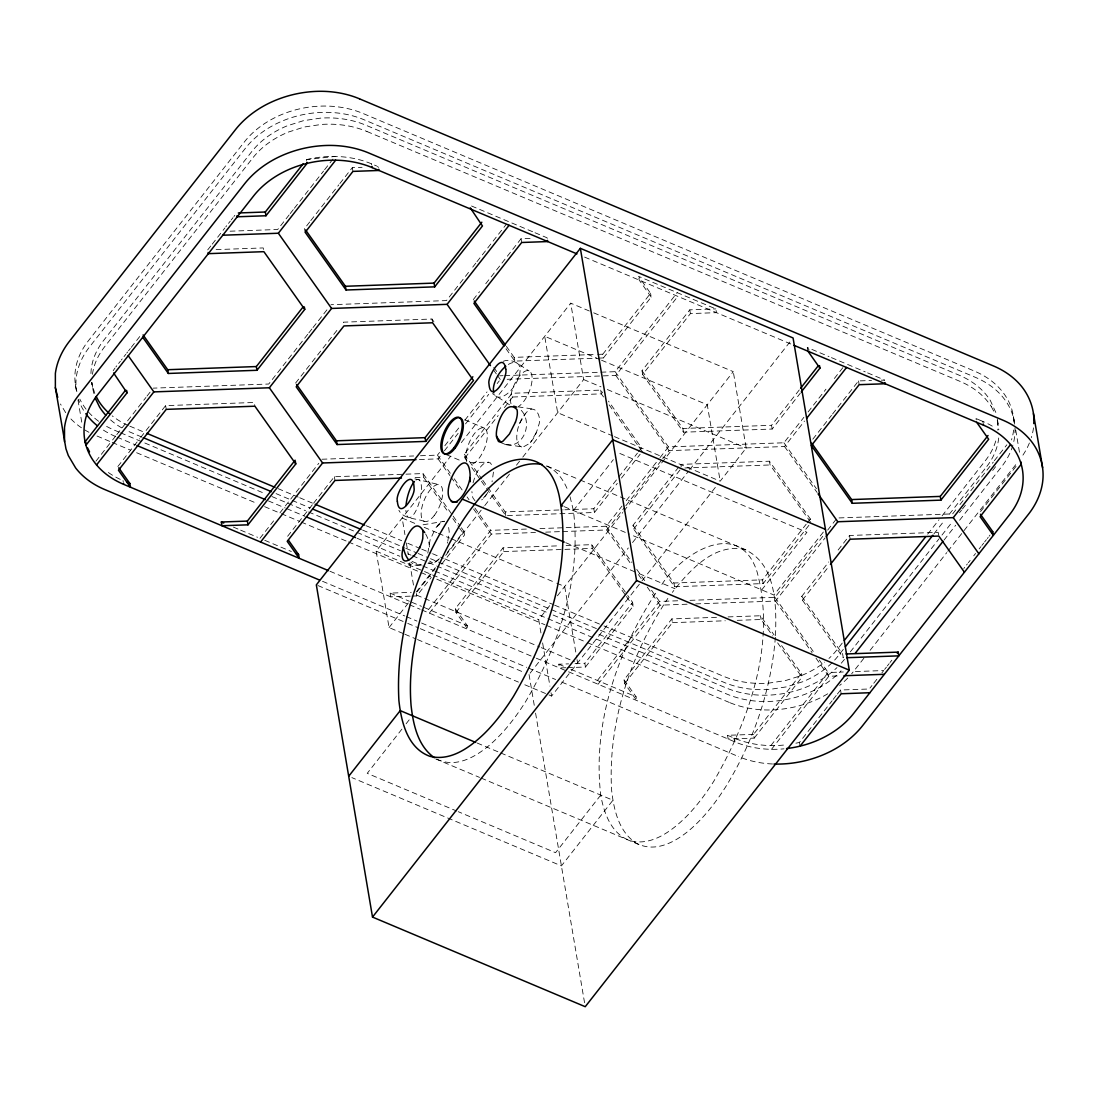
<?xml version="1.0" encoding="UTF-8"?>
<svg xmlns="http://www.w3.org/2000/svg" width="1098" height="1098" viewBox="0 0 1098 1098"><rect width="100%" height="100%" fill="white"/><g stroke="black" fill="none" stroke-linecap="round" stroke-linejoin="round"><path stroke-width="0.75" stroke-dasharray="5 3.75" d="M493.455 472.085L492.055 481.816M427.795 553.104L430.1 539.942L435.508 528.358M775.366 637.293C771.221 689.832 753.585 741.109 726.19 786.017A133.448 55.586 -67.2 0 1 696.887 823.363C681.611 838.392 657.853 854.766 636.126 843.099C618.668 831.694 613.755 809.446 611.6 790.038C607.688 722.306 630.65 654.449 667.859 598.41M775.476 635.618C776.615 605.725 776.382 563.411 744.32 549.343C713.631 543.181 689.379 570.672 672.333 592.371M447.819 541.094L449.233 531.789L448.162 524.309M473.032 482.832L474.885 476.999A17.829 7.425 -67.2 0 1 486.373 462.285L490.326 462.834L492.741 466.609M447.257 543.112L447.559 542.096M519.574 423.471L525.462 413.589M536.249 432.708L530.361 442.604M655.671 593.277C617.021 652.088 592.385 724.186 600.743 795.103C603.9 813.138 611.394 834.288 630.348 840.78C651.169 846.119 670.494 831.831 684.699 818.23A133.448 55.586 -67.2 0 0 714.002 780.884C749.646 719.121 776.368 643.057 757.044 571.784C739.201 516.293 679.264 554.366 660.145 587.238M486.565 494.251L482.846 498.863M114.974 368.104L113.204 370.644M115.88 366.952L116.786 365.799M118.598 363.493L120.396 361.201M121.302 360.048L122.207 358.895M124.019 356.589L125.831 354.283M126.723 353.131L127.629 351.978M128.535 350.825L130.346 348.519M131.252 347.366L141.189 334.698M207.7 249.905L211.324 245.307M212.23 244.154L215.839 239.542M217.651 237.237L221.261 232.625M223.072 230.319L224.884 228.013M225.79 226.861L226.696 225.708M228.494 223.402L230.306 221.11M231.211 219.957L233.023 217.651M233.929 216.498L234.821 215.345M95.924 461.201L111.557 441.272M112.6 439.941L115.729 435.961M116.772 434.63L145.952 397.449M146.995 396.117L150.11 392.123M289.172 214.879L277.712 229.496L228.906 231.239M290.215 213.561L293.344 209.567M294.374 208.249L323.553 171.055M324.596 169.723L332.941 159.1M117.843 466.513L139.652 438.72M140.695 437.388L165.62 405.629L254.256 402.472L254.887 406.205M306.63 225.886L309.746 221.92M310.775 220.602L338.815 184.862M339.858 183.531L352.321 167.651L362.079 167.308M307.756 334.286L268.722 384.026L153.24 388.143M308.812 332.941L311.969 328.906M313.026 327.561L327.794 308.744M295.568 383.078L311.146 363.218M312.175 361.901L338.143 328.81M259.952 538.294L273.622 520.877M279.935 512.835L318.818 463.26M468.517 272.455L446.447 300.591L330.951 304.709M472.716 267.102L475.873 263.081M476.93 261.736L506.356 224.225M287.621 536.291L312.546 504.517M313.589 503.2L334.355 476.724L404.242 474.226M473.279 299.63L479.51 291.697M485.741 283.751L511.709 250.66M512.739 249.342L521.056 238.746L532.448 238.348M420.479 455.739L437.457 455.121L439.571 452.445M444.841 445.719L459.609 426.889M464.879 420.177L487.032 391.931M419.409 459.54L438.088 458.868L440.202 456.178M444.416 450.798L458.127 433.326M465.511 423.91L488.72 394.333M497.161 383.573L499.274 380.882M403.254 633.56L389.063 627.576L376.134 551.169L450.715 456.109M461.284 442.645L570.713 303.158L591.232 311.805M466.883 460.666L464.934 457.907L464.303 454.174L512.066 393.276L600.716 390.119L602.665 392.878M464.934 457.907L498.163 415.552M504.394 407.619L512.697 397.023L512.066 393.276M416.101 592.179L436.867 565.703M447.257 552.472L463.864 531.295L460.954 527.164M598.314 358.126L603.433 357.948L602.802 354.201L650.565 293.317L638.556 276.367L715.827 308.922L716.459 312.656L690.422 313.589L642.646 374.473L683.519 432.2L772.169 429.044L800.209 393.304M389.063 627.576L408.813 602.39M417.158 591.753L435.124 568.86M445.678 555.396L483.71 506.933M484.767 505.588L510.117 473.279M516.444 465.195L521.728 458.47M522.785 457.125L583.642 379.551L570.713 303.158M411.846 596.104L416.732 595.926L431.267 577.397M441.657 564.152L464.509 535.042L463.864 531.295M603.433 357.948L651.196 297.064L650.565 293.317M428.687 609.39L490.71 530.334L526.367 529.071M504.792 375.626L615.182 371.687L677.192 292.644M429.332 613.123L491.341 534.081L535.495 532.503M507.125 379.304L615.813 375.434L677.823 296.378M455.313 608.704L467.323 625.668L467.954 629.401L455.945 612.451L455.313 608.704L503.09 547.82L559.335 545.816M642.646 374.473L642.014 370.726L689.791 309.842L715.827 308.922M455.945 612.451L503.721 551.567L503.09 547.82M401.895 729.141L367.226 773.335L456.686 811.038M406.095 723.788L410.309 718.421M436.894 759.171C458.401 769.767 481.336 753.503 496.365 738.872A133.448 55.586 -67.2 0 0 525.668 701.54C559.404 644.677 581.611 577.164 573.403 510.529L613.343 459.637M481.473 481.281L505.807 515.648L594.457 512.491L593.812 508.745L617.707 478.303M618.737 476.971L637.43 453.145M638.473 451.827L641.589 447.86L608.498 401.127M594.457 512.491L617.296 483.367M621.454 478.069L640.148 454.243M539.955 528.577L606.192 526.23L622.017 506.054M626.231 500.674L658.937 459.005M659.994 457.66L668.421 446.9L783.917 442.782L803.887 417.322M562.67 531.542L606.823 529.963L624.762 507.111M625.819 505.766L661.682 460.048M662.725 458.703L669.066 450.647L784.548 446.529L804.518 421.069M540.943 632.956L538.693 619.67L550.125 605.08M557.4 595.816L622.772 512.491M623.829 511.133L733.272 371.646L592.81 312.463M808.883 525.338L763.179 583.587L674.543 586.744L633.67 529.016L633.038 525.269L678.729 467.021M633.67 529.016L681.433 468.119L680.801 464.385L769.451 461.215L810.324 518.956L810.955 522.689L770.082 464.962L769.451 461.215M530.101 673.156L628.317 547.957M632.544 542.563L688.515 471.22M689.571 469.875L790.958 340.641M524.789 684.768L551.608 696.063L640.985 582.16M642.042 580.815L718.092 483.875M614.455 436.633L720.192 481.185L746.187 448.053L733.272 371.646M567.57 667.653L585.467 667.021L584.836 663.274L632.599 602.39L627.74 595.514M772.169 429.044L771.537 425.31L799.577 389.57M585.467 667.021L633.23 606.137L632.599 602.39M597.422 680.486L659.445 601.429L678.125 600.771M808.087 411.97L825.957 389.186M834.37 378.467L844.884 365.071M598.067 684.232L660.076 605.176L687.252 604.202M624.048 679.799L636.058 696.763L636.689 700.497L624.68 683.546L624.048 679.799L671.825 618.915L717.845 617.268M812.822 439.186L831.515 415.36M832.559 414.028L858.526 380.937L871.538 380.471M624.68 683.546L672.456 622.662L671.825 618.915M763.179 583.587L762.547 579.84L806.165 524.24M807.208 522.923L810.324 518.956M600.743 795.103L555.561 852.693L458.25 811.697M761.738 589.887L806.934 532.297L618.599 452.939M823.349 532.036L773.925 595.02L632.27 535.33M690.011 600.345L774.927 597.326L823.445 535.467M827.672 530.101L836.113 519.34M695.748 603.9L775.559 601.059L825.133 537.869M801.773 596.365L842.646 654.092L843.278 657.839L802.405 600.112L801.773 596.365L828.77 561.943M838.117 550.029L849.536 535.481L938.186 532.324L938.817 536.057M802.405 600.112L829.402 565.69M753.571 734.37L727.535 735.303L728.166 739.05L754.202 738.117L753.571 734.37L801.334 673.486L779.923 643.25M754.202 738.117L801.965 677.233L801.334 673.486M842.235 643.099L837.088 649.659A80.868 61.502 -9.6 0 1 828.963 658.429M927.673 534.191L938.996 519.766M942.084 515.827L985.318 460.721A80.868 61.502 -9.6 0 0 996.559 438.02M843.305 649.385L838.158 655.945A80.868 61.502 -9.6 0 1 802.665 681.748L786.525 686.868L769.588 689.42M933.89 533.916L944.184 520.795M949.331 514.235L986.388 466.993M770.865 745.583L828.18 672.525L843.319 671.99M955.768 509.897L952.652 513.878L838.858 517.94M959.94 504.586L993.292 462.08M994.321 460.748L1006.839 444.814M771.496 749.33L828.812 676.272L840.588 675.846M850.305 651.91L939.037 538.802M941.974 535.069L951.719 522.648M959.515 512.697L961.477 510.213M962.452 508.978L965.375 505.245M992.674 470.438L995.598 466.705M944.005 540.106L955.713 525.201M959.611 520.219L1001.541 466.774A86.399 65.702 -9.6 0 0 975.395 377.341L364.083 119.764A86.399 65.702 -9.6 0 0 245.458 148.203L89.432 347.078A86.399 65.702 -9.6 0 0 76.476 391.039M863.879 658.251L853.53 671.454A93.632 71.205 -9.6 0 1 851.705 673.692M870.096 650.332L946.778 552.596M947.807 551.278L1017.228 462.793M795.913 743.195A86.399 65.702 -9.6 0 0 799.468 742.385L832.133 700.757M833.176 699.412L836.347 695.377M837.39 694.046L840.56 690.011L869.245 688.995L871.963 685.536M980.541 511.586L1017.421 464.578M873.775 683.231L877.384 678.619M881.914 672.854L883.712 670.549L851.746 671.688M884.617 669.396L886.429 667.09M887.335 665.937L889.147 663.645M890.039 662.492L891.851 660.186M963.797 568.49L964.689 567.337M966.501 565.031L967.407 563.878M968.312 562.725L970.124 560.419M973.734 555.808L975.546 553.502M979.155 548.904L980.967 546.598M981.873 545.445L983.684 543.139M984.577 541.987L986.388 539.681M987.294 538.528L988.2 537.375M989.106 536.222L990.012 535.069M436.071 527.52L442.618 521.577M438.788 559.28L434.424 562.492L428.014 563.576M288.307 132.089L304.448 126.984L321.385 124.445A85.109 64.713 -9.6 0 1 366.965 131.513M503.186 361.311C512.944 357.303 521.193 366.622 528.975 370.836M423.114 524.775L444.525 521.262A17.28 7.206 -67.2 0 0 435.494 528.316M419.985 564.948L413.109 565.196L407.989 563.562M306.575 160.583L306.424 159.635L335.014 156.438M216.114 249.617L263.246 247.928L263.877 251.675M433.93 321.783L431.981 319.024L343.331 322.181L343.962 325.928M506.37 346.364L514.152 357.372L595.981 354.448M597.683 354.393L602.802 354.201M506.027 348.739L514.784 361.105L596.612 358.195M499.686 375.804L503.09 375.681M881.31 380.128L884.604 380.251M512.697 397.023L601.347 393.866L604.271 397.998M642.014 370.726L682.887 428.467L771.537 425.31M321.975 459.239L413.685 455.972M405.944 474.171L422.991 473.567L452.198 514.797M415.099 477.616L423.622 477.301L448.931 513.041M684.85 467.995L770.082 464.962M482.791 480.293L505.176 511.901L563.137 509.843M564.839 509.774L593.812 508.745M545.692 532.146L560.968 531.597M566.156 545.569L591.726 544.663L626.766 594.142M503.721 551.567L592.357 548.396L625.448 595.13M410.227 596.159L390.696 596.845L390.065 593.112L411.215 592.357M633.038 525.269L673.911 582.997L762.547 579.84M728.07 616.911L760.461 615.758L774.09 635.001M672.456 622.662L725.298 620.768M737.238 620.343L761.092 619.505L772.772 635.989M565.937 667.721L559.431 667.955L558.8 664.208L568.558 663.865M575.064 663.631L584.836 663.274M470.411 462.533L488.734 462.176M432.516 562.794L429.62 561.078M521.646 446.996C515.333 444.319 516.554 435.563 517.542 430.073A19.448 8.098 -67.2 0 1 518.256 427.3A17.28 7.206 -67.2 0 1 526.052 412.875C535.028 401.95 542.687 417.748 538.281 426.106A19.448 8.098 -67.2 0 1 537.567 428.893A17.28 7.206 -67.2 0 1 529.771 443.304L523.06 447.106L504.394 444.072A19.613 15.894 -81.8 0 0 524.748 433.394A19.613 15.894 -81.8 0 0 518.846 408.332M518.119 406.864L534.177 409.183M414.879 478.865L439.584 484.781M424.281 521.358C415.977 518.105 403.611 519.409 398.89 510.296M500.757 442.535L505.258 444.416M366.979 131.499L960.091 381.404A85.109 64.713 -9.6 0 1 991.37 406.727M306.424 159.635A86.399 65.702 -9.6 0 1 371.536 163.849L373.663 164.741M374.514 165.112L376.655 166.004M377.506 166.361L378.481 167.431M532.599 231.719L469.82 205.271L469.944 205.971M535.014 232.735L547.092 237.813L547.243 238.76M807.936 351.195L807.291 347.462L829.031 356.617M831.447 357.632L865.238 371.879M867.653 372.895L884.563 380.018M979.443 419.985L976.026 418.558L976.671 422.291M979.869 420.177L982.847 421.426A86.399 65.702 -9.6 0 1 994.019 427.177M584.603 257.097L792.454 344.676M599.961 359.568L544.718 336.29L557.647 412.697L612.876 435.961M601.539 360.226L707.277 404.778L720.192 481.185M583.642 379.551L600.99 386.867M607.304 389.529L746.187 448.053M464.77 419.82L484.259 428.028M547.079 466.074L578.468 479.291M580.046 479.95L747.601 550.565M446.515 454.709L461.503 461.023M564.262 506.672L629.319 534.095M565.717 542.687L636.346 572.456M639.283 573.691L675.009 588.748M414.756 523.362L402.129 518.036L404.942 534.644M424.226 527.356L436.853 532.667M438.431 533.34L449.48 537.993M451.058 538.651L555.217 582.544M556.796 583.203L564.688 586.538L576.766 657.949M129.825 426.161L145.265 432.667M278.096 488.637L298.176 497.092M299.727 497.751L313.616 503.611M366.142 525.736L401.662 540.696M407.838 543.304L420.191 548.506M421.742 549.165L431.006 553.063M432.557 553.721L443.359 558.278M444.91 558.923L553.035 604.476M554.572 605.135L602.459 625.311M603.996 625.956L722.937 676.066A85.109 64.713 -9.6 0 0 768.518 683.148L785.454 680.595L801.609 675.476A80.868 61.502 -9.6 0 0 824.612 662.149M141.697 437.004L130.882 432.447A85.109 64.713 -9.6 0 1 127.78 431.047M276.065 493.62L310.048 507.935M362.56 530.059L404.27 547.628M405.807 548.286L416.622 552.843M418.173 553.488L427.438 557.4M430.526 558.704L598.89 629.634M600.428 630.279L723.994 682.352A85.109 64.713 -9.6 0 0 769.588 689.42M119.106 432.159L114.521 430.224A86.399 65.702 -9.6 0 1 104.488 425.173M120.629 432.804L264.289 493.331M271.933 496.557L305.546 510.721M308.607 512.011L400.303 550.647M407.948 553.872L411.009 555.149M412.532 555.794L547.024 612.464M553.131 615.045L592.865 631.789M598.986 634.356L725.833 687.801A86.399 65.702 -9.6 0 0 836.964 667.611M117.102 437.155L135.438 444.882M268.406 500.908L285.219 507.99M286.743 508.635L305.079 516.362M357.042 538.253L399.837 556.288M412.066 561.435L421.234 565.305M422.757 565.95L433.463 570.452M434.986 571.097L726.89 694.087A86.399 65.702 -9.6 0 0 841.068 670.823M376.134 551.169L538.693 619.67M96.995 436.016L110.706 441.794M112.229 442.439L130.525 450.139M136.619 452.719L256.987 503.433M264.604 506.645L279.839 513.068M281.363 513.699L299.658 521.413M301.181 522.044L346.886 541.314M348.409 541.959L430.691 576.628M436.784 579.195L544.965 624.776M546.488 625.421L586.112 642.11M587.636 642.755L729.346 702.459M416.622 595.102L539.736 646.983M541.314 647.642L574.446 661.6M108.345 472.524A86.399 65.702 -9.6 0 0 123.031 480.595L123.456 480.773M233.394 527.095L238.225 529.14M240.64 530.156L257.55 537.279M264.783 540.326L291.341 551.512M390.065 593.112L409.376 601.251M411.791 602.267L421.454 606.329M423.869 607.359L467.323 625.668M558.8 664.208L566.033 667.255M570.864 669.286L636.058 696.763M727.535 735.303L734.356 738.172A86.399 65.702 -9.6 0 0 786.937 744.705M329.99 571.276L407.934 604.12M409.458 604.765L420.15 609.266M421.687 609.912L534.781 657.565M536.304 658.21L734.987 741.919A86.399 65.702 -9.6 0 0 783.972 748.836M322.524 581.295L404.791 615.964M406.329 616.609L416.993 621.097M421.563 623.033L526.697 667.323M528.22 667.968L555.643 679.525M561.737 682.091L738.487 756.563M317.898 585.536L406.136 622.717M407.715 623.376L418.75 628.029M420.314 628.687L524.309 672.511M404.833 634.232L415.881 638.885M417.46 639.544L518.476 682.105M477.15 743.03L499.219 752.322M500.688 752.94L612.931 800.236L561.407 865.897L351.854 777.604M435.686 758.924L479.538 777.398M481.116 778.057L639.256 844.691M546.365 465.977C557.194 470.191 564.029 480.691 568.133 491.108M509.541 404.805L492.508 393.633M475.022 500.853L472.785 497.641L471.893 491.602M807.291 347.462L809.144 350.07M783.917 442.782L816.459 488.747M784.548 446.529L817.09 492.494M651.196 297.064L639.201 280.1L638.556 276.367M615.182 371.687L668.421 446.9M774.927 597.326L813.385 651.636M819.3 659.994L828.18 672.525M615.813 375.434L669.066 450.647M775.559 601.059L812.053 652.596M815.992 658.169L828.812 676.272M609.129 404.86L642.22 451.594L641.589 447.86M777.645 642.865L801.965 677.233M493.771 367.446L496.735 371.618M606.192 526.23L631.83 562.437M636.758 569.395L645.638 581.94M651.553 590.299L659.445 601.429M493.427 369.793L496.378 373.979M497.367 375.365L500.331 379.551M606.823 529.963L631.474 564.784M638.377 574.529L642.33 580.101M647.257 587.073L660.076 605.176M626.423 596.516L633.23 606.137M464.303 454.174L481.816 478.906M471.742 467.528L480.499 479.908M437.457 455.121L450.276 473.238M454.229 478.81L462.107 489.941M467.048 496.914L469.011 499.7M474.926 508.058L490.71 530.334M438.088 458.868L449.919 475.585M450.907 476.971L460.776 490.902M473.595 509.005L491.341 534.081M453.158 516.17L459.98 525.791M452.829 518.544L458.662 526.793M459.637 528.165L464.509 535.042M65.674 412.656L60.459 404.009M991.357 406.727L994.527 412.587M995.817 412.45L990.3 400.454A85.109 64.713 -9.6 0 0 959.021 375.145L365.922 125.227A85.109 64.713 -9.6 0 0 320.328 118.145L303.391 120.698L287.251 125.803A80.868 61.502 -9.6 0 0 251.744 151.62L103.528 340.572A80.868 61.502 -9.6 0 0 90.928 374.432M94.785 393.455L91.546 382.488L94.085 395.115M570.068 496.79L573.403 510.529M997.259 420.328L998.823 429.922M1013.427 416.526L1014.579 423.293M1015.719 430.059L1019.726 453.735M997.313 418.805L998.37 425.091M982.847 421.426L983.094 422.826M858.526 380.937L859.158 384.684M849.536 535.481L850.168 539.214M840.56 690.011L841.192 693.758M799.468 742.385L800.099 746.132M760.461 615.758L761.092 619.505M689.791 309.842L690.422 313.589M682.887 428.467L683.519 432.2M734.356 738.172L734.987 741.919M673.911 582.997L674.543 586.744M600.716 390.119L601.347 393.866M591.726 544.663L592.357 548.396M521.056 238.746L521.687 242.493M577.04 659.61L577.603 662.931M514.152 357.372L514.784 361.105M542.618 642.92L549.933 686.099M551.045 692.742L551.608 696.063M505.176 511.901L505.807 515.648M529.044 674.501L534.438 706.398M535.577 713.11L584.658 1003.352M431.981 319.024L432.612 322.771M371.536 163.849L371.687 164.782M422.991 473.567L423.622 477.301M352.321 167.651L352.952 171.398M416.307 593.428L416.732 595.926M406.342 542.947L408.305 554.586M409.719 562.89L413.932 587.801M304.544 228.535L305.175 232.282M334.355 476.724L334.986 480.457M165.62 405.629L166.251 409.362M123.031 480.595L123.237 481.761M75.419 384.767L76.846 393.221M77.985 399.974L82.281 425.351M997.464 420.41L997.917 425.255A80.868 61.502 -9.6 0 1 997.794 430.073M91.999 382.324L92.603 388.761M115.578 436.51A86.399 65.702 -9.6 0 1 103.185 429.977M83.503 410.213A86.399 65.702 -9.6 0 1 78.438 399.315M92.452 374.294A80.868 61.502 -9.6 0 1 104.571 346.844L252.814 157.906A80.868 61.502 -9.6 0 1 288.307 132.103M121.741 427.891A85.109 64.713 -9.6 0 1 109.347 418.791M998.713 437.978A80.868 61.502 -9.6 0 1 986.402 467.007M98.614 421.275A86.399 65.702 -9.6 0 1 79.811 399.068M76.874 391.396A86.399 65.702 -9.6 0 1 88.375 340.792L244.387 141.917A86.399 65.702 -9.6 0 1 363.013 113.478L974.338 371.055A86.399 65.702 -9.6 0 1 1013.976 423.279M1013.632 430.018A86.399 65.702 -9.6 0 1 1011.505 439.9M844.458 659.363A86.399 65.702 -9.6 0 1 840.011 664.537M128.26 425.475A85.109 64.713 -9.6 0 1 112.188 415.854M772.512 763.988A87.854 66.8 -9.6 0 1 738.487 756.577M1033.493 427.863A93.632 71.205 -9.6 0 1 1031.338 437.622M1029.389 443.016A93.632 71.205 -9.6 0 1 1021.016 457.88M847.752 678.056A93.632 71.205 -9.6 0 1 839.668 685.454M827.7 693.812A93.632 71.205 -9.6 0 1 822.58 696.695C806.165 705.204 787.774 709.747 769.3 709.981A87.854 66.8 -9.6 0 1 729.333 702.459M88.924 432.283A87.854 66.8 -9.6 0 1 69.284 417.199M508.319 364.467A19.613 9.745 -57.5 0 1 520.095 369.518A19.613 9.745 -57.5 0 1 509.239 392.055A19.613 9.745 -57.5 0 1 494.141 393.908M421.261 564.55A19.613 12.956 80.7 0 1 410.899 562.217M425.612 533.93A19.613 12.956 80.7 0 1 429.455 548.808M415.964 480.114A19.613 6.355 -76 0 1 421.316 490.971A19.613 6.355 -76 0 1 413.342 514.907A19.613 6.355 -76 0 1 405.889 510.364M510.995 403.789A19.778 8.235 -67.2 0 1 520.068 375.392A19.778 8.235 -67.2 0 1 532.105 379.414A19.778 8.235 -67.2 0 1 518.709 406.37M487.814 492.357A17.829 7.425 -67.2 0 1 481.706 499.892M466.691 461.544A19.613 8.18 -67.2 0 1 475.983 431.802A19.613 8.18 -67.2 0 1 486.977 439.735A19.613 8.18 -67.2 0 1 470.699 464.454M439.337 558.69A17.28 7.206 -67.2 0 1 432.502 562.807M434.218 515.552A19.778 8.235 -67.2 0 0 439.927 485A19.778 8.235 -67.2 0 0 421.646 508.662A19.778 8.235 -67.2 0 0 434.218 515.552"/><path stroke-width="1.5" d="M1033.753 423.581C1034.7 410.652 1030.198 397.668 1022.362 387.429A87.854 66.8 -9.6 0 0 993.374 365.909L359.513 98.834M419.889 547.133A15.386 6.41 -67.2 0 0 422.771 538.377L422.963 531.432A23.319 9.717 -67.2 0 0 422.675 530.087C412.972 514.056 400.427 549.453 402.197 556.713A15.358 6.396 -67.2 0 0 403.158 559.623A16.017 6.67 -67.2 0 0 406.933 560.776L408.031 560.392A28.397 11.831 -67.2 0 0 414.097 555.561M515.47 422.112L509.445 433.998L503.008 441.149A15.372 6.41 -67.2 0 1 502.431 441.465A15.468 6.437 -67.2 0 1 498.368 441.245L496.68 437.471A23.305 9.704 -67.2 0 1 496.488 436.002C494.965 427.369 505.464 397.311 516.952 409.609A15.468 6.437 -67.2 0 1 517.309 414.138A15.894 6.629 -67.2 0 1 515.456 422.099M462.299 499.123C420.109 556.562 395.074 628.797 398.89 700.414C401.127 721.606 407.413 748.15 429.826 756.289C450.647 761.628 469.971 747.34 484.177 733.739A133.448 55.586 -67.2 0 0 513.48 696.393C548.3 636.964 572.483 565.292 559.239 496.022C545.624 433.545 486.881 461.613 462.299 499.123L564.248 542.069M126.613 390.353L127.039 392.837L85.946 445.212L85.315 441.478L125.35 390.449M237.072 215.606L237.264 216.786L265.963 215.757L265.332 212.01L303.254 163.671M265.963 215.757L307.056 163.382L306.85 162.216M96.555 464.934L153.871 391.89L269.353 387.772L331.596 308.442L447.078 304.338L509.088 225.282M222.798 235.219L278.343 233.243L335.659 160.184M142.726 337.278L168.337 373.457L256.987 370.287L256.342 366.554L303.075 306.987M256.987 370.287L304.75 309.403L304.324 306.905M247.366 521.083L221.329 522.017L221.961 525.75L247.997 524.83L247.366 521.083L295.129 460.199M378.796 169.298L378.988 170.465L352.952 171.398L305.175 232.282L346.048 290.009L434.698 286.853L434.067 283.106L481.83 222.221M247.997 524.83L295.774 463.946L295.348 461.448M434.698 286.853L482.461 225.968L470.26 207.838M260.597 542.028L322.606 462.985L416.018 459.65M425.722 441.396L473.485 380.498L432.612 322.771L343.962 325.928L296.199 386.812L337.072 444.553L425.722 441.396L425.077 437.649L472.854 376.765M580.362 248.326L316.334 584.877L372.51 917.077L585.234 1006.701L849.262 670.151L793.072 337.951L580.362 248.326L636.552 580.526L372.51 917.077M348.697 776.272L400.221 710.612L475.681 742.399M800.607 388.239L818.271 365.744M801.238 391.986L819.932 368.159L819.52 365.661M806.618 418.393L846.558 367.473M826.19 536.524L837.801 521.742L953.284 517.625L1010.585 444.566M830.445 564.372L850.168 539.214L938.817 536.057L964.428 572.223M885.002 382.584L885.194 383.751L859.158 384.684L811.381 445.568L852.254 503.296L940.904 500.139L940.272 496.406L988.035 435.508M940.904 500.139L988.667 439.255L976.671 422.291M844.293 640.477L925.614 536.812M845.364 646.763L932.861 535.234M855.273 653.214L943.031 541.355M800.099 746.132L841.192 693.758L869.89 692.728M897.272 653.269L898.178 652.116L846.009 653.969M991.81 532.763L992.716 531.61L980.432 514.262M238.321 212.971L265.332 212.01M305.519 229.907L345.417 286.276L434.067 283.106M143.083 334.931L167.706 369.71L256.342 366.554M296.542 384.451L336.441 440.806L425.077 437.649M401.47 478.097L334.986 480.457L287.209 541.355L299.219 558.306L298.587 554.572L288.431 540.216M811.724 443.208L851.623 499.563L940.272 496.406M846.64 657.716L898.809 655.863L898.178 652.116M843.964 675.737L884.343 674.296M542.398 464.591C517.981 459.691 497.106 478.948 481.802 495.473C457.221 523.856 440.271 558.045 427.877 593.277C415.868 629.291 408.017 667.447 411.077 705.547C413.232 724.474 417.803 746.173 434.451 757.744M328.453 570.631L123.662 484.342A86.399 65.702 -9.6 0 1 97.53 394.896L253.542 196.034A86.399 65.702 -9.6 0 1 372.167 167.596L576.958 253.885M793.978 345.321L983.479 425.173A86.399 65.702 -9.6 0 1 1009.625 514.605L853.613 713.48A86.399 65.702 -9.6 0 1 786.552 748.562M825.449 529.36L612.739 439.735L561.215 505.396L562.739 506.041M636.552 580.526L849.262 670.151M146.803 433.312L275.008 487.334M315.167 504.256L364.591 525.077M143.234 437.649L271.439 491.671M313.136 509.239L361.022 529.414M136.976 445.527L265.345 499.617M306.617 517.007L355.519 537.608M127.299 482.393L129.852 483.477L130.484 487.21L118.474 470.26L166.251 409.362L254.887 406.205L295.774 463.946M221.329 522.017L223.745 523.032M296.172 553.557L298.587 554.572M319.463 580.019L104.626 489.488A87.854 66.8 -9.6 0 1 75.652 467.968L68.309 455.546L65.949 448.78L55.367 387.676L55.367 373.43A93.632 71.205 -9.6 0 1 69.558 341.135L235.329 129.825A93.632 71.205 -9.6 0 1 266.265 104.598C282.68 96.089 301.072 91.532 319.545 91.299A87.854 66.8 -9.6 0 1 359.513 98.82M422.675 530.087L423.773 531.308A19.613 12.956 80.7 0 1 424.72 532.544M953.284 517.625L978.881 553.79M807.936 351.195L819.932 368.159M818.079 493.88L837.801 521.742M474.254 301.017L505.396 344.992M504.078 345.994L473.911 303.377L521.687 242.493L547.724 241.56L547.531 240.393M447.078 304.338L490.463 365.62M278.343 233.243L331.596 308.442M304.75 309.403L263.877 251.675L208.346 253.652L208.14 252.485M269.353 387.772L322.606 462.985M128.26 355.725L153.871 391.89M127.039 392.837L113.602 372.991M118.776 467.817L129.852 483.477M96.171 396.447L98.546 400.839A85.109 64.713 -9.6 0 0 109.539 413.644M496.488 436.002L497.312 437.567A19.613 15.894 -81.8 0 0 501.553 442.412M95.265 398.19L99.616 407.125A85.109 64.713 -9.6 0 0 105.737 415.154M57.741 397.38L55.367 387.676M773.994 764.043A87.854 66.8 -9.6 0 0 778.455 764.084C796.928 763.865 815.32 759.308 831.721 750.799A93.632 71.205 -9.6 0 0 862.671 725.572L1028.455 514.262A93.632 71.205 -9.6 0 0 1042.633 481.967C1044.514 467.679 1040.355 452.898 1031.516 441.547A87.854 66.8 -9.6 0 0 1002.529 420.012L368.654 152.938A87.854 66.8 -9.6 0 0 328.7 145.416C310.226 145.65 291.835 150.193 275.42 158.716A93.632 71.205 -9.6 0 0 244.483 183.942L78.699 395.239A93.632 71.205 -9.6 0 0 64.508 427.534L64.521 441.78M1033.479 413.617L1042.633 467.721M1020.769 461.723L1021.209 464.289L980.116 516.664L993.347 535.357L992.716 531.61M983.286 424.006L983.479 425.173M851.623 499.563L852.254 503.296M371.975 166.416L372.167 167.596M345.417 286.276L346.048 290.009M336.441 440.806L337.072 444.553M167.706 369.71L168.337 373.457M123.47 483.175L123.662 484.342M97.448 425.846A86.399 65.702 -9.6 0 1 85.809 413.685M89.542 451.827A86.399 65.702 -9.6 0 1 87.689 448.039M85.713 442.81A86.399 65.702 -9.6 0 1 85.315 441.478M513.603 406.219A19.613 15.894 -81.8 0 1 516.719 407.152M493.784 392.906A19.613 9.745 -57.5 0 1 505.807 366.252M470.04 477.548A19.339 8.057 -67.2 0 1 461.874 496.612A19.339 8.057 -67.2 0 1 451.305 501.429M457.427 501.951A19.613 14.535 88.8 0 1 451.47 501.086A24.431 10.17 -67.2 0 1 450.537 500.029C439.969 487.759 468.16 441.204 470.15 475.036A24.431 10.17 -67.2 0 1 469.834 477.685A19.613 14.535 88.8 0 1 470.301 481.679M408.799 560.062A19.613 12.956 80.7 0 1 403.35 546.763M419.903 547.079A16.813 7 -67.2 0 1 416.718 552.431L415.236 554.339A24.197 10.074 -67.2 0 1 414.097 555.615M406.013 505.505A19.613 6.355 -76 0 1 414.426 481.528M397.366 501.402C399.068 521.028 415.689 495.184 414.07 488.116C413.685 465.593 394.813 492.673 397.366 501.402M505.739 369.216C508.333 377.438 490.477 405.203 488.953 383.71C487.169 376.957 503.241 350.042 505.739 369.216M455.354 447.806A19.613 8.18 -67.2 0 0 460.268 417.926A19.613 8.18 -67.2 0 0 442.316 442.274A19.613 8.18 -67.2 0 0 455.354 447.806M453.845 447.874A19.613 8.166 -67.2 0 0 459.458 417.611A19.613 8.166 -67.2 0 0 441.341 441.135A19.613 8.166 -67.2 0 0 453.845 447.874"/></g></svg>
